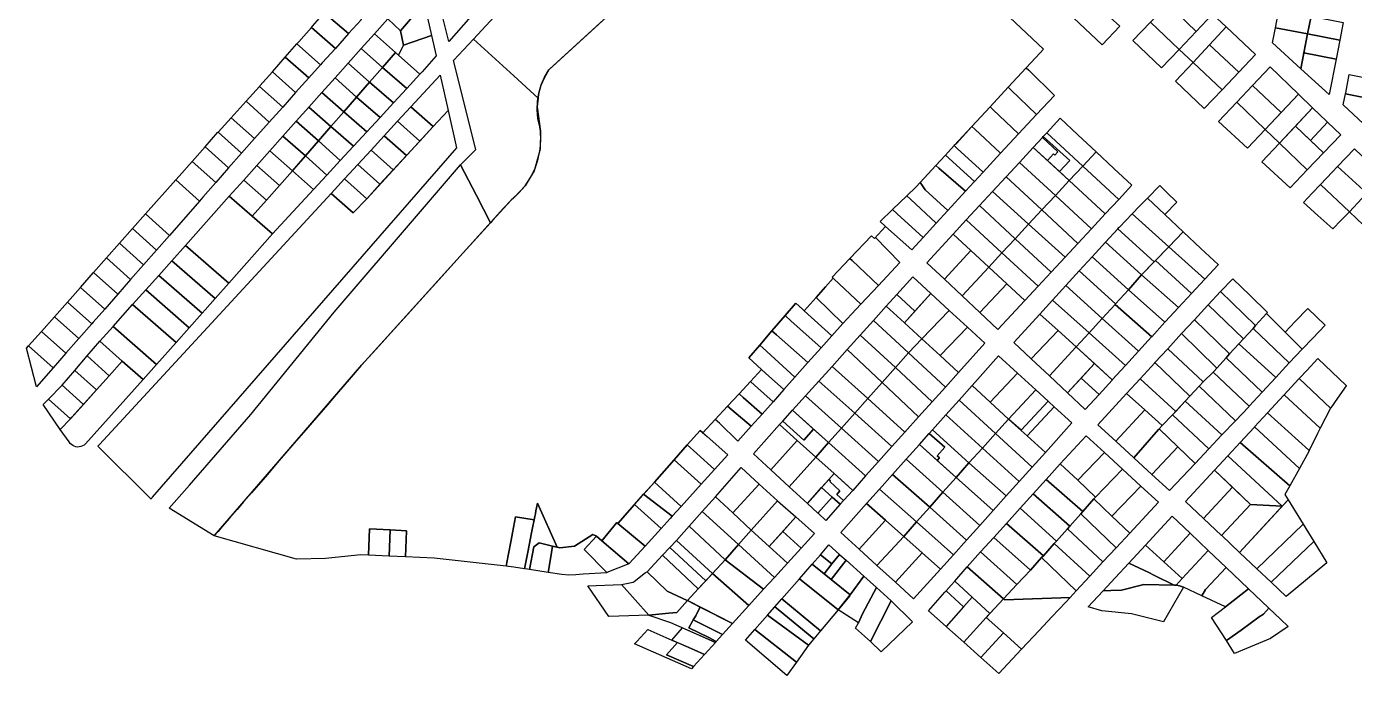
# Model space of a CAD drawing. Header units: millimetres. Extents: x 522658 to 553925, y 7796479 to 7820139.
# Drawn here: x 539092 to 539905, y 7805610 to 7806007 of the extents above; entities that cross this region are included whole.
import ezdxf

# ---------------------------------------------------------------- set-up
doc = ezdxf.new("R2010")
doc.units = ezdxf.units.MM
doc.layers.add('ZONA RESIDENCIAL 2 (ZR_2)', color=2, linetype='Continuous')

msp = doc.modelspace()

# ---------------------------------------------------------------- linework, layer by layer
at = {"layer": 'ZONA RESIDENCIAL 2 (ZR_2)'}
for points in [[(539429.48, 7806067.93), (539453.38, 7806074.76), (539532.8, 7806164.63), (539550.4, 7806148.32), (539475.42, 7806063.46), (539488.19, 7806051.62), (539474.41, 7806037.38), (539447.34, 7806012.62), (539412.11, 7805980.39), (539409.38, 7805975.73), (539407.28, 7805970.75), (539405.85, 7805965.54), (539405.56, 7805962.94), (539390.68, 7805976.58), (539366.04, 7805999.18), (539429.48, 7806067.93)], [(539340.05, 7806041.12), (539352.42, 7806054.65), (539364.41, 7806012.9), (539350.91, 7805997.66), (539340.05, 7806041.12)], [(539335.88, 7806021.24), (539321.26, 7806004.26), (539313.57, 7806011.64), (539333.14, 7806033.56), (539335.88, 7806021.24)], [(539818.45, 7806014.43), (539808.4, 7806003.85), (539790.91, 7806020.56), (539800.88, 7806031.03), (539818.45, 7806014.43)], [(539289.53, 7806002.48), (539274.61, 7806015.17), (539282.76, 7806024.39), (539297.36, 7806011.2), (539289.53, 7806002.48)], [(539340.31, 7806001.34), (539323.12, 7805995.37), (539321.26, 7806004.26), (539335.88, 7806021.24), (539340.31, 7806001.34)], [(539761.71, 7806007.1), (539750.86, 7805995.58), (539733.25, 7806012.2), (539743.83, 7806023.26), (539761.71, 7806007.1)], [(539808.4, 7806003.85), (539797.94, 7805992.86), (539780.32, 7806009.43), (539790.91, 7806020.56), (539808.4, 7806003.85)], [(539281.44, 7805993.47), (539266.79, 7806006.32), (539267.43, 7806007.05), (539274.61, 7806015.17), (539289.53, 7806002.48), (539281.44, 7805993.47)], [(539321.26, 7806004.26), (539323.12, 7805995.37), (539320.13, 7805989.32), (539305.39, 7806002.47), (539313.57, 7806011.64), (539321.26, 7806004.26)], [(539806.48, 7805984.83), (539797.94, 7805992.86), (539808.4, 7806003.85), (539818.45, 7806014.43), (539826.77, 7806006.57), (539816.53, 7805995.6), (539806.48, 7805984.83)], [(539878.66, 7806013.11), (539876.58, 7806002.34), (539856.87, 7806006.11), (539859.02, 7806016.87), (539878.66, 7806013.11)], [(539898.34, 7806009.33), (539896.25, 7805998.57), (539876.58, 7806002.34), (539878.66, 7806013.11), (539898.34, 7806009.33)], [(539272.44, 7805983.44), (539257.9, 7805996.2), (539259.04, 7805997.5), (539266.79, 7806006.32), (539281.44, 7805993.47), (539273.42, 7805984.54), (539272.44, 7805983.44)], [(539797.94, 7805992.86), (539787.17, 7805981.53), (539769.64, 7805998.21), (539780.32, 7806009.43), (539797.94, 7805992.86)], [(539834.37, 7805978.85), (539816.53, 7805995.6), (539826.77, 7806006.57), (539844.66, 7805989.66), (539834.37, 7805978.85)], [(539876.58, 7806002.34), (539872.45, 7805980.99), (539855.01, 7805996.82), (539856.87, 7806006.11), (539876.58, 7806002.34)], [(539272.44, 7805983.44), (539265.23, 7805975.41), (539250.78, 7805988.09), (539257.9, 7805996.2), (539272.44, 7805983.44)], [(539310.22, 7805981.78), (539297.22, 7805993.31), (539305.39, 7806002.47), (539318.25, 7805991), (539310.22, 7805981.78)], [(539320.13, 7805989.32), (539323.12, 7805995.37), (539340.31, 7806001.34), (539343.09, 7805988.84), (539334.57, 7805979.11), (539333.26, 7805977.69), (539320.13, 7805989.32)], [(539405.56, 7805962.94), (539404.98, 7805957.63), (539406.96, 7805942.73), (539406.81, 7805931.82), (539403.06, 7805918.57), (539397.61, 7805909.37), (539390.67, 7805901.99), (539389, 7805900.63), (539377.67, 7805888.15), (539376.41, 7805886.76), (539367.78, 7805903.47), (539358.13, 7805922.15), (539367.39, 7805931.64), (539353.83, 7805985.95), (539366.04, 7805999.18), (539390.68, 7805976.58), (539405.56, 7805962.94)], [(539834.37, 7805978.85), (539824.2, 7805968.17), (539806.48, 7805984.83), (539816.53, 7805995.6), (539834.37, 7805978.85)], [(539893.99, 7805986.93), (539874.33, 7805990.69), (539876.58, 7806002.34), (539896.25, 7805998.57), (539893.99, 7805986.93)], [(539257.13, 7805966.38), (539242.89, 7805979.11), (539250.78, 7805988.09), (539265.23, 7805975.41), (539257.13, 7805966.38)], [(539310.22, 7805981.78), (539302.34, 7805972.73), (539289.23, 7805984.36), (539297.22, 7805993.31), (539310.22, 7805981.78)], [(539325.12, 7805968.87), (539310.22, 7805981.78), (539318.25, 7805991), (539333.26, 7805977.69), (539325.12, 7805968.87)], [(539893.99, 7805986.93), (539889.78, 7805965.25), (539872.45, 7805980.99), (539874.33, 7805990.69), (539893.99, 7805986.93)], [(539249.21, 7805957.56), (539235.05, 7805970.2), (539235.31, 7805970.48), (539242.89, 7805979.11), (539257.13, 7805966.38), (539249.21, 7805957.56)], [(539302.34, 7805972.73), (539294.46, 7805963.68), (539281.24, 7805975.41), (539289.23, 7805984.36), (539302.34, 7805972.73)], [(539325.12, 7805968.87), (539316.99, 7805960.05), (539302.34, 7805972.73), (539310.22, 7805981.78), (539325.12, 7805968.87)], [(539721.57, 7805964.68), (539710.67, 7805952.98), (539694.93, 7805968.1), (539693.24, 7805969.74), (539704.29, 7805981.63), (539705.92, 7805980.07), (539721.57, 7805964.68)], [(539824.2, 7805968.17), (539813.27, 7805956.68), (539795.76, 7805973.35), (539806.48, 7805984.83), (539824.2, 7805968.17)], [(539870.9, 7805965.5), (539860.31, 7805954.21), (539842.8, 7805970.77), (539853.55, 7805982.15), (539870.9, 7805965.5)], [(539240.96, 7805948.37), (539226.85, 7805961.15), (539235.05, 7805970.2), (539249.21, 7805957.56), (539240.96, 7805948.37)], [(539294.46, 7805963.68), (539286.58, 7805954.63), (539273.25, 7805966.46), (539281.24, 7805975.41), (539294.46, 7805963.68)], [(539308.85, 7805951.23), (539294.46, 7805963.68), (539302.34, 7805972.73), (539316.99, 7805960.05), (539308.85, 7805951.23)], [(539350.5, 7805955.51), (539341.31, 7805945.55), (539327.7, 7805957.63), (539345.69, 7805977.13), (539350.5, 7805955.51)], [(539860.31, 7805954.21), (539850.6, 7805943.85), (539833.16, 7805960.56), (539842.8, 7805970.77), (539860.31, 7805954.21)], [(539921.02, 7805961.43), (539899.75, 7805965.73), (539899.87, 7805966.35), (539902.05, 7805977.51), (539923.53, 7805973.17), (539921.02, 7805961.43)], [(539286.58, 7805954.63), (539278.7, 7805945.58), (539265.26, 7805957.51), (539273.25, 7805966.46), (539286.58, 7805954.63)], [(539308.85, 7805951.23), (539300.72, 7805942.41), (539286.58, 7805954.63), (539294.46, 7805963.68), (539308.85, 7805951.23)], [(539710.67, 7805952.98), (539699.58, 7805941.08), (539683.91, 7805956.1), (539682.19, 7805957.76), (539693.24, 7805969.74), (539694.93, 7805968.1), (539710.67, 7805952.98)], [(539859.29, 7805935.52), (539850.6, 7805943.85), (539870.9, 7805965.5), (539879.64, 7805957.11), (539859.29, 7805935.52)], [(539921.02, 7805961.43), (539919.28, 7805953.27), (539916.89, 7805941.49), (539898.41, 7805958.9), (539899.75, 7805965.73), (539921.02, 7805961.43)], [(539278.88, 7805904.71), (539292.35, 7805892.76), (539300.63, 7805901.45), (539341.31, 7805945.55), (539350.5, 7805955.51), (539355.61, 7805932.54), (539169.41, 7805718.69), (539168.7, 7805717.41), (539136.14, 7805749.87), (539137.06, 7805750.94), (539278.88, 7805904.71)], [(539231.92, 7805938.31), (539217.68, 7805951.04), (539226.85, 7805961.15), (539240.96, 7805948.37), (539231.92, 7805938.31)], [(539278.7, 7805945.58), (539271.08, 7805936.83), (539257.5, 7805948.82), (539265.26, 7805957.51), (539278.7, 7805945.58)], [(539292.58, 7805933.59), (539278.7, 7805945.58), (539286.58, 7805954.63), (539300.72, 7805942.41), (539292.58, 7805933.59)], [(539333.18, 7805936.73), (539319.57, 7805948.81), (539327.7, 7805957.63), (539341.31, 7805945.55), (539333.18, 7805936.73)], [(539699.58, 7805941.08), (539688.68, 7805929.32), (539672.87, 7805944.07), (539671.1, 7805945.72), (539682.19, 7805957.76), (539683.91, 7805956.1), (539699.58, 7805941.08)], [(539850.6, 7805943.85), (539839.74, 7805932.28), (539822.03, 7805948.78), (539833.16, 7805960.56), (539850.6, 7805943.85)], [(539888.82, 7805948.3), (539878.32, 7805937.17), (539869.08, 7805945.91), (539879.64, 7805957.11), (539888.3, 7805948.8), (539888.82, 7805948.3)], [(539224.05, 7805929.34), (539209.67, 7805942.2), (539217.68, 7805951.04), (539231.92, 7805938.31), (539224.05, 7805929.34)], [(539271.08, 7805936.83), (539263.13, 7805927.69), (539249.39, 7805939.73), (539257.5, 7805948.82), (539271.08, 7805936.83)], [(539333.18, 7805936.73), (539325.04, 7805927.91), (539311.43, 7805939.99), (539319.57, 7805948.81), (539333.18, 7805936.73)], [(539747.07, 7805930.23), (539738.88, 7805921.43), (539716.88, 7805941.81), (539725.14, 7805950.77), (539735.95, 7805940.64), (539747.07, 7805930.23)], [(539886.34, 7805929.59), (539876.39, 7805919.13), (539859.29, 7805935.52), (539869.08, 7805945.91), (539886.34, 7805929.59)], [(539878.32, 7805937.17), (539888.82, 7805948.3), (539896.83, 7805940.61), (539886.34, 7805929.59), (539878.32, 7805937.17)], [(539216.14, 7805920.32), (539201.7, 7805933.23), (539209.59, 7805942.12), (539209.67, 7805942.2), (539224.05, 7805929.34), (539216.14, 7805920.32)], [(539263.13, 7805927.69), (539255.62, 7805919.05), (539255.19, 7805918.57), (539241.38, 7805930.76), (539249.39, 7805939.73), (539263.13, 7805927.69)], [(539292.58, 7805933.59), (539284.45, 7805924.77), (539271.08, 7805936.83), (539278.7, 7805945.58), (539292.58, 7805933.59)], [(539325.04, 7805927.91), (539316.9, 7805919.09), (539303.29, 7805931.17), (539311.43, 7805939.99), (539325.04, 7805927.91)], [(539688.68, 7805929.32), (539677.89, 7805917.67), (539662.03, 7805932.26), (539660.23, 7805933.93), (539671.1, 7805945.72), (539672.87, 7805944.07), (539688.68, 7805929.32)], [(539723.74, 7805930.06), (539721.91, 7805928.07), (539721.08, 7805928.84), (539717.42, 7805924.74), (539708.64, 7805932.88), (539714.2, 7805938.91), (539723.74, 7805930.06)], [(539714.8, 7805939.56), (539730.96, 7805924.74), (539724.68, 7805918.02), (539717.42, 7805924.74), (539721.08, 7805928.84), (539721.91, 7805928.07), (539723.74, 7805930.06), (539714.2, 7805938.91), (539714.8, 7805939.56)], [(539730.96, 7805924.74), (539714.8, 7805939.56), (539714.95, 7805939.72), (539716.88, 7805941.81), (539738.88, 7805921.43), (539730.61, 7805912.53), (539724.68, 7805918.02), (539730.96, 7805924.74)], [(539208.23, 7805911.3), (539193.74, 7805924.25), (539201.7, 7805933.23), (539216.14, 7805920.32), (539208.23, 7805911.3)], [(539247.24, 7805909.58), (539233.39, 7805921.81), (539241.38, 7805930.76), (539255.19, 7805918.57), (539247.24, 7805909.58)], [(539276.31, 7805915.95), (539263.13, 7805927.69), (539271.08, 7805936.83), (539284.45, 7805924.77), (539276.31, 7805915.95)], [(539308.77, 7805910.27), (539295.16, 7805922.35), (539303.29, 7805931.17), (539316.9, 7805919.09), (539308.77, 7805910.27)], [(539672.6, 7805911.96), (539655.01, 7805928.15), (539660.23, 7805933.93), (539662.03, 7805932.26), (539677.89, 7805917.67), (539672.6, 7805911.96)], [(539730.61, 7805912.53), (539722.17, 7805903.45), (539700.16, 7805923.7), (539708.64, 7805932.88), (539730.61, 7805912.53)], [(539769.02, 7805909.68), (539760.95, 7805900.98), (539738.88, 7805921.43), (539747.07, 7805930.23), (539758.02, 7805919.98), (539769.02, 7805909.68)], [(539876.39, 7805919.13), (539865.79, 7805908), (539848.53, 7805924.09), (539859.29, 7805935.52), (539876.39, 7805919.13)], [(539912.82, 7805904.73), (539894.87, 7805921.07), (539905.2, 7805931.94), (539922.83, 7805915.25), (539912.82, 7805904.73)], [(539376.41, 7805886.76), (539359.69, 7805868.32), (539346.79, 7805854.05), (539333.17, 7805839), (539325.57, 7805830.59), (539315.54, 7805819.51), (539306.39, 7805809.39), (539297.13, 7805799.11), (539289.87, 7805790.7), (539282.15, 7805781.75), (539276.58, 7805775.3), (539264.62, 7805761.44), (539254.83, 7805750.08), (539247.07, 7805741.07), (539239.83, 7805732.67), (539230.12, 7805721.4), (539225.32, 7805715.83), (539221.28, 7805711.14), (539216.72, 7805705.85), (539212.27, 7805700.68), (539209.77, 7805697.77), (539207.35, 7805694.97), (539179.83, 7805711.96), (539185.85, 7805718.87), (539192.13, 7805726.08), (539229.8, 7805769.35), (539280.81, 7805831.9), (539332.33, 7805892.23), (539358.13, 7805922.15), (539367.78, 7805903.47), (539376.41, 7805886.76)], [(539200.31, 7805902.28), (539198.34, 7805900.03), (539183.79, 7805913.03), (539185.78, 7805915.27), (539193.74, 7805924.25), (539208.23, 7805911.3), (539200.31, 7805902.28)], [(539239.29, 7805900.6), (539225.4, 7805912.86), (539233.39, 7805921.81), (539247.24, 7805909.58), (539239.29, 7805900.6)], [(539276.31, 7805915.95), (539268.17, 7805907.12), (539255.19, 7805918.57), (539263.13, 7805927.69), (539276.31, 7805915.95)], [(539308.77, 7805910.27), (539300.63, 7805901.45), (539287.02, 7805913.53), (539295.16, 7805922.35), (539308.77, 7805910.27)], [(539667.06, 7805905.97), (539656.25, 7805894.28), (539642.44, 7805906.93), (539640.87, 7805909.22), (539639.39, 7805911.32), (539649.06, 7805921.81), (539650.93, 7805920.18), (539667.06, 7805905.97)], [(539672.6, 7805911.96), (539672.52, 7805911.87), (539667.06, 7805905.97), (539650.93, 7805920.18), (539649.06, 7805921.81), (539654.75, 7805927.86), (539655.01, 7805928.15), (539672.6, 7805911.96)], [(539722.17, 7805903.45), (539713.89, 7805894.55), (539692.06, 7805914.92), (539700.16, 7805923.7), (539722.17, 7805903.45)], [(539760.95, 7805900.98), (539752.69, 7805892.08), (539730.61, 7805912.53), (539738.88, 7805921.43), (539760.95, 7805900.98)], [(539268.17, 7805907.12), (539243.07, 7805879.91), (539230.57, 7805890.75), (539239.29, 7805900.6), (539247.24, 7805909.58), (539255.19, 7805918.57), (539268.17, 7805907.12)], [(539300.63, 7805901.45), (539292.35, 7805892.76), (539278.88, 7805904.71), (539287.02, 7805913.53), (539300.63, 7805901.45)], [(539713.89, 7805894.55), (539705.81, 7805885.86), (539683.69, 7805905.85), (539692.06, 7805914.92), (539713.89, 7805894.55)], [(539909.76, 7805901.51), (539902.12, 7805893.48), (539884.48, 7805910.14), (539891.81, 7805917.85), (539894.87, 7805921.07), (539912.82, 7805904.73), (539909.76, 7805901.51)], [(539931.38, 7805907.16), (539910.79, 7805885.29), (539902.12, 7805893.48), (539909.76, 7805901.51), (539922.83, 7805915.25), (539931.38, 7805907.16)], [(539198.34, 7805900.03), (539179.87, 7805878.98), (539165.22, 7805892.08), (539183.79, 7805913.03), (539198.34, 7805900.03)], [(539230.57, 7805890.75), (539216.53, 7805902.92), (539225.4, 7805912.86), (539239.29, 7805900.6), (539230.57, 7805890.75)], [(539656.25, 7805894.28), (539649.15, 7805886.46), (539633.49, 7805901.18), (539631.32, 7805903.21), (539636.92, 7805908.65), (539639.39, 7805911.32), (539640.87, 7805909.22), (539642.44, 7805906.93), (539656.25, 7805894.28)], [(539705.81, 7805885.86), (539697.54, 7805876.97), (539675.76, 7805897.25), (539683.69, 7805905.85), (539705.81, 7805885.86)], [(539752.69, 7805892.08), (539744.32, 7805883.07), (539722.17, 7805903.45), (539730.61, 7805912.53), (539752.69, 7805892.08)], [(539796.53, 7805899.23), (539789.15, 7805891.69), (539778.57, 7805901.72), (539786.1, 7805909.43), (539790.49, 7805905.14), (539796.53, 7805899.23)], [(539897.11, 7805888.22), (539892.06, 7805882.91), (539882.78, 7805891.24), (539874, 7805899.12), (539879.42, 7805904.82), (539884.48, 7805910.14), (539902.12, 7805893.48), (539897.11, 7805888.22)], [(539216.23, 7805849.7), (539189.65, 7805872.8), (539216.53, 7805902.92), (539230.57, 7805890.75), (539243.07, 7805879.91), (539216.23, 7805849.7)], [(539649.15, 7805886.46), (539641.22, 7805877.74), (539625.29, 7805892.25), (539622.53, 7805894.76), (539631.32, 7805903.21), (539633.49, 7805901.18), (539649.15, 7805886.46)], [(539697.54, 7805876.97), (539689.5, 7805868.33), (539667.67, 7805888.49), (539675.76, 7805897.25), (539697.54, 7805876.97)], [(539744.32, 7805883.07), (539735.91, 7805874.01), (539713.89, 7805894.55), (539722.17, 7805903.45), (539744.32, 7805883.07)], [(539769.16, 7805892.13), (539773.72, 7805896.82), (539778.56, 7805901.73), (539789.15, 7805891.69), (539800.33, 7805881.1), (539791.57, 7805872.01), (539769.16, 7805892.13)], [(539171.96, 7805869.96), (539157.26, 7805883.1), (539165.22, 7805892.08), (539179.87, 7805878.98), (539171.96, 7805869.96)], [(539641.22, 7805877.74), (539634.23, 7805870.06), (539618.16, 7805884.48), (539614.89, 7805887.41), (539622.53, 7805894.76), (539625.29, 7805892.25), (539641.22, 7805877.74)], [(539735.91, 7805874.01), (539728.16, 7805865.66), (539705.81, 7805885.86), (539713.89, 7805894.55), (539735.91, 7805874.01)], [(539782.64, 7805862.73), (539760.33, 7805882.98), (539761.27, 7805884.01), (539761.34, 7805884.09), (539769.16, 7805892.13), (539791.57, 7805872.01), (539782.64, 7805862.73)], [(539164.04, 7805860.94), (539149.3, 7805874.12), (539157.26, 7805883.1), (539171.96, 7805869.96), (539164.04, 7805860.94)], [(539689.5, 7805868.33), (539681.35, 7805859.57), (539670.43, 7805869.66), (539659.55, 7805879.7), (539667.67, 7805888.49), (539689.5, 7805868.33)], [(539728.16, 7805865.66), (539719.6, 7805856.43), (539697.54, 7805876.97), (539705.81, 7805885.86), (539728.16, 7805865.66)], [(539782.64, 7805862.73), (539782.31, 7805862.39), (539774.98, 7805854.79), (539752.84, 7805874.83), (539760.33, 7805882.98), (539782.64, 7805862.73)], [(539821.91, 7805861.03), (539813.58, 7805852.18), (539791.57, 7805872.01), (539800.33, 7805881.1), (539811.2, 7805870.98), (539821.8, 7805861.1), (539821.91, 7805861.03)], [(539156.13, 7805851.92), (539141.34, 7805865.14), (539149.3, 7805874.12), (539164.04, 7805860.94), (539156.13, 7805851.92)], [(539216.23, 7805849.7), (539207.93, 7805840.36), (539181.33, 7805863.47), (539189.65, 7805872.8), (539216.23, 7805849.7)], [(539611.38, 7805877.09), (539611.99, 7805877.67), (539626.95, 7805862.37), (539613.87, 7805848.4), (539597.88, 7805863.52), (539596.41, 7805864.91), (539609.62, 7805878.76), (539611.38, 7805877.09)], [(539670.43, 7805869.66), (539654.26, 7805852.14), (539643.47, 7805862.28), (539659.55, 7805879.7), (539670.43, 7805869.66)], [(539719.6, 7805856.43), (539711.66, 7805847.87), (539689.5, 7805868.33), (539697.54, 7805876.97), (539719.6, 7805856.43)], [(539774.98, 7805854.79), (539766.87, 7805845.75), (539744.62, 7805865.87), (539752.84, 7805874.83), (539774.98, 7805854.79)], [(539148.21, 7805842.9), (539133.38, 7805856.16), (539141.34, 7805865.14), (539156.13, 7805851.92), (539148.21, 7805842.9)], [(539613.87, 7805848.4), (539603.14, 7805836.93), (539586.54, 7805852.44), (539586.18, 7805852.78), (539585.53, 7805853.39), (539596.41, 7805864.91), (539597.88, 7805863.52), (539613.87, 7805848.4)], [(539654.26, 7805852.14), (539670.43, 7805869.66), (539681.35, 7805859.57), (539665.02, 7805842.02), (539654.26, 7805852.14)], [(539711.66, 7805847.87), (539703.53, 7805839.1), (539692.42, 7805849.36), (539681.35, 7805859.57), (539689.5, 7805868.33), (539711.66, 7805847.87)], [(539766.87, 7805845.75), (539759, 7805836.99), (539736.79, 7805857.33), (539744.62, 7805865.87), (539766.87, 7805845.75)], [(539813.58, 7805852.18), (539805.51, 7805843.42), (539783.49, 7805863.63), (539791.57, 7805872.01), (539813.58, 7805852.18)], [(539207.93, 7805840.36), (539201.79, 7805833.45), (539199.96, 7805831.39), (539173.34, 7805854.52), (539181.33, 7805863.47), (539207.93, 7805840.36)], [(539692.42, 7805849.36), (539675.99, 7805831.7), (539665.02, 7805842.02), (539681.35, 7805859.57), (539692.42, 7805849.36)], [(539759, 7805836.99), (539758.72, 7805836.68), (539750.85, 7805828.11), (539728.58, 7805848.33), (539736.68, 7805857.21), (539736.79, 7805857.33), (539759, 7805836.99)], [(539797.57, 7805834.8), (539774.98, 7805854.79), (539783.49, 7805863.63), (539805.51, 7805843.42), (539797.57, 7805834.8)], [(539140.3, 7805833.88), (539125.42, 7805847.18), (539133.38, 7805856.16), (539148.21, 7805842.9), (539140.3, 7805833.88)], [(539199.96, 7805831.39), (539191.99, 7805822.42), (539165.35, 7805845.57), (539173.34, 7805854.52), (539199.96, 7805831.39)], [(539603.14, 7805836.93), (539597.45, 7805830.85), (539592.14, 7805824.96), (539575.66, 7805840.99), (539581.4, 7805847.43), (539586.18, 7805852.78), (539586.54, 7805852.44), (539603.14, 7805836.93)], [(539636.14, 7805832.59), (539625.08, 7805842.74), (539634.92, 7805853.67), (539645.94, 7805843.47), (539636.14, 7805832.59)], [(539675.99, 7805831.7), (539692.42, 7805849.36), (539703.53, 7805839.1), (539687.03, 7805821.32), (539675.99, 7805831.7)], [(539750.85, 7805828.11), (539742.78, 7805819.33), (539720.43, 7805839.4), (539728.58, 7805848.33), (539750.85, 7805828.11)], [(539797.57, 7805834.8), (539797.34, 7805834.55), (539789.68, 7805826.23), (539789.26, 7805825.77), (539766.87, 7805845.75), (539774.98, 7805854.79), (539797.57, 7805834.8)], [(539841.38, 7805842.16), (539852.11, 7805831.8), (539851.41, 7805831.07), (539844.7, 7805823.86), (539823.27, 7805844.55), (539830.7, 7805852.48), (539841.38, 7805842.16)], [(539132.38, 7805824.86), (539117.46, 7805838.2), (539125.42, 7805847.18), (539140.3, 7805833.88), (539133.26, 7805825.86), (539132.38, 7805824.86)], [(539191.99, 7805822.42), (539184.02, 7805813.45), (539157.36, 7805836.62), (539165.35, 7805845.57), (539191.99, 7805822.42)], [(539568.39, 7805832.83), (539575.66, 7805840.99), (539592.14, 7805824.96), (539585.41, 7805817.5), (539568.39, 7805832.83)], [(539636.14, 7805832.59), (539629.75, 7805825.5), (539618.7, 7805835.66), (539625.08, 7805842.74), (539636.14, 7805832.59)], [(539629.75, 7805825.5), (539645.94, 7805843.47), (539657.21, 7805833.04), (539640.49, 7805815.61), (539629.75, 7805825.5)], [(539781.2, 7805816.95), (539758.72, 7805836.68), (539759, 7805836.99), (539766.87, 7805845.75), (539789.26, 7805825.77), (539781.2, 7805816.95)], [(539844.7, 7805823.86), (539843.26, 7805822.07), (539837.37, 7805815.73), (539815.69, 7805836.47), (539823.27, 7805844.55), (539844.7, 7805823.86)], [(539124.47, 7805815.84), (539109.5, 7805829.22), (539117.46, 7805838.2), (539132.38, 7805824.86), (539124.47, 7805815.84)], [(539184.02, 7805813.45), (539172.06, 7805800), (539145.37, 7805823.19), (539157.36, 7805836.62), (539184.02, 7805813.45)], [(539567.38, 7805833.74), (539568.39, 7805832.83), (539585.41, 7805817.5), (539578.78, 7805810.15), (539560.2, 7805826.74), (539556.72, 7805829.85), (539563.02, 7805837.2), (539563.25, 7805837.46), (539567.38, 7805833.74)], [(539629.75, 7805825.5), (539640.49, 7805815.61), (539632.32, 7805807.09), (539610.87, 7805826.97), (539618.7, 7805835.66), (539629.75, 7805825.5)], [(539668.33, 7805822.75), (539651.64, 7805805.35), (539640.49, 7805815.61), (539657.21, 7805833.04), (539668.33, 7805822.75)], [(539742.78, 7805819.33), (539734.93, 7805810.77), (539723.83, 7805820.76), (539712.62, 7805830.85), (539720.43, 7805839.4), (539742.78, 7805819.33)], [(539781.2, 7805816.95), (539781.05, 7805816.79), (539773.01, 7805808), (539750.85, 7805828.11), (539758.72, 7805836.68), (539781.2, 7805816.95)], [(539837.37, 7805815.73), (539834.55, 7805812.69), (539828.78, 7805806.47), (539828.65, 7805806.59), (539807.3, 7805827.38), (539815.59, 7805836.36), (539815.69, 7805836.47), (539837.37, 7805815.73)], [(539879.69, 7805815.97), (539873.22, 7805809.24), (539862.78, 7805819.74), (539869.02, 7805826.22), (539876.73, 7805834.22), (539887.38, 7805823.97), (539879.69, 7805815.97)], [(539116.56, 7805806.82), (539101.54, 7805820.24), (539109.5, 7805829.22), (539124.47, 7805815.84), (539116.56, 7805806.82)], [(539578.78, 7805810.15), (539570.64, 7805801.12), (539551.39, 7805818.14), (539548.71, 7805820.51), (539556.72, 7805829.85), (539560.2, 7805826.74), (539578.78, 7805810.15)], [(539632.32, 7805807.09), (539624.26, 7805798.06), (539602.78, 7805817.99), (539610.87, 7805826.97), (539632.32, 7805807.09)], [(539723.83, 7805820.76), (539707.42, 7805803.41), (539696.73, 7805813.44), (539712.62, 7805830.85), (539723.83, 7805820.76)], [(539773.01, 7805808), (539765.07, 7805799.31), (539742.78, 7805819.33), (539750.85, 7805828.11), (539773.01, 7805808)], [(539828.65, 7805806.59), (539828.78, 7805806.47), (539826.62, 7805804.05), (539820.98, 7805797.73), (539820.68, 7805798.03), (539799.46, 7805818.88), (539807.3, 7805827.38), (539828.65, 7805806.59)], [(539862.78, 7805819.74), (539873.22, 7805809.24), (539865.18, 7805800.87), (539843.26, 7805822.07), (539844.7, 7805823.86), (539851.41, 7805831.07), (539862.78, 7805819.74)], [(539108.64, 7805797.8), (539093.57, 7805811.27), (539101.54, 7805820.24), (539116.56, 7805806.82), (539108.64, 7805797.8)], [(539172.06, 7805800), (539163.88, 7805790.79), (539151.05, 7805801.94), (539137.38, 7805814.24), (539145.37, 7805823.19), (539172.06, 7805800)], [(539570.64, 7805801.12), (539570.46, 7805800.92), (539562.71, 7805792.17), (539543.09, 7805810.04), (539541.2, 7805811.76), (539548.71, 7805820.51), (539551.39, 7805818.14), (539570.64, 7805801.12)], [(539624.26, 7805798.06), (539616.1, 7805788.91), (539594.7, 7805809.02), (539602.78, 7805817.99), (539624.26, 7805798.06)], [(539651.64, 7805805.35), (539668.33, 7805822.75), (539678.92, 7805812.95), (539662.85, 7805795.04), (539651.64, 7805805.35)], [(539707.42, 7805803.41), (539723.83, 7805820.76), (539734.93, 7805810.77), (539734.76, 7805810.59), (539718.56, 7805792.95), (539707.42, 7805803.41)], [(539757, 7805790.49), (539734.93, 7805810.77), (539742.78, 7805819.33), (539765.07, 7805799.31), (539757, 7805790.49)], [(539818.77, 7805795.32), (539812.57, 7805789.31), (539790.91, 7805809.62), (539799.46, 7805818.88), (539820.68, 7805798.03), (539820.98, 7805797.73), (539819.36, 7805795.91), (539818.77, 7805795.32)], [(539834.55, 7805812.69), (539837.37, 7805815.73), (539843.26, 7805822.07), (539865.18, 7805800.87), (539857.07, 7805791.91), (539834.55, 7805812.69)], [(539108.64, 7805797.8), (539098.5, 7805786.24), (539092.44, 7805809.99), (539093.57, 7805811.27), (539108.64, 7805797.8)], [(539151.05, 7805801.94), (539143.09, 7805793.09), (539129.57, 7805805.18), (539137.38, 7805814.24), (539151.05, 7805801.94)], [(539562.71, 7805792.17), (539556.03, 7805784.64), (539544.77, 7805794.69), (539542.36, 7805796.84), (539534.51, 7805803.97), (539541.2, 7805811.76), (539543.09, 7805810.04), (539562.71, 7805792.17)], [(539616.1, 7805788.91), (539607.33, 7805779.06), (539585.48, 7805798.78), (539594.7, 7805809.02), (539616.1, 7805788.91)], [(539651.64, 7805805.35), (539662.85, 7805795.04), (539654.87, 7805786.15), (539632.32, 7805807.09), (539640.49, 7805815.61), (539651.64, 7805805.35)], [(539718.56, 7805792.95), (539734.76, 7805810.59), (539734.93, 7805810.77), (539746.12, 7805800.49), (539729.6, 7805782.59), (539718.56, 7805792.95)], [(539804.53, 7805780.6), (539783.07, 7805801.14), (539790.91, 7805809.62), (539812.57, 7805789.31), (539812.66, 7805789.23), (539810.29, 7805786.86), (539810.14, 7805786.69), (539804.53, 7805780.6)], [(539826.62, 7805804.05), (539828.78, 7805806.47), (539834.55, 7805812.69), (539857.07, 7805791.91), (539848.78, 7805782.97), (539826.62, 7805804.05)], [(539128.43, 7805751.27), (539127.63, 7805750.59), (539126.73, 7805750.05), (539125.76, 7805749.67), (539124.73, 7805749.45), (539123.68, 7805749.41), (539122.64, 7805749.54), (539121.64, 7805749.85), (539120.7, 7805750.31), (539119.85, 7805750.93), (539119.11, 7805751.67), (539118.51, 7805752.53), (539112.95, 7805760.24), (539119.28, 7805766.62), (539120.25, 7805767.7), (539135.26, 7805784.38), (539143.09, 7805793.09), (539151.05, 7805801.94), (539163.88, 7805790.79), (539128.43, 7805751.27)], [(539143.09, 7805793.09), (539135.26, 7805784.38), (539121.92, 7805796.31), (539129.57, 7805805.18), (539143.09, 7805793.09)], [(539654.87, 7805786.15), (539646.8, 7805777.15), (539624.26, 7805798.06), (539632.32, 7805807.09), (539654.87, 7805786.15)], [(539698.97, 7805794.67), (539682.31, 7805776.82), (539671.25, 7805787.09), (539687.46, 7805805.21), (539698.97, 7805794.67)], [(539748.9, 7805781.63), (539737.95, 7805791.63), (539746.12, 7805800.49), (539757, 7805790.49), (539756.87, 7805790.35), (539748.9, 7805781.63)], [(539804.53, 7805780.6), (539801.69, 7805777.51), (539795.86, 7805771.18), (539774, 7805791.24), (539782.97, 7805801.04), (539783.07, 7805801.14), (539804.53, 7805780.6)], [(539840.81, 7805774.38), (539818.79, 7805795.34), (539819.36, 7805795.91), (539820.98, 7805797.73), (539826.62, 7805804.05), (539848.78, 7805782.97), (539840.81, 7805774.38)], [(539890.56, 7805773.11), (539871.39, 7805791.3), (539876.23, 7805796.48), (539882.62, 7805803.32), (539882.9, 7805803.62), (539900.25, 7805787.14), (539900.08, 7805786.89), (539894.8, 7805779.28), (539890.69, 7805773.37), (539890.56, 7805773.11)], [(539135.26, 7805784.38), (539127.3, 7805775.54), (539114.2, 7805787.36), (539121.92, 7805796.31), (539135.26, 7805784.38)], [(539556.03, 7805784.64), (539549.36, 7805777.11), (539538.02, 7805787.33), (539535.57, 7805789.54), (539542.36, 7805796.84), (539544.77, 7805794.69), (539556.03, 7805784.64)], [(539607.33, 7805779.06), (539599.36, 7805770.11), (539577.39, 7805789.8), (539585.48, 7805798.78), (539607.33, 7805779.06)], [(539646.8, 7805777.15), (539638.48, 7805767.87), (539616.1, 7805788.91), (539624.26, 7805798.06), (539646.8, 7805777.15)], [(539710.14, 7805784.43), (539693.42, 7805766.49), (539682.31, 7805776.82), (539698.97, 7805794.67), (539710.14, 7805784.43)], [(539748.9, 7805781.63), (539740.46, 7805772.4), (539729.62, 7805782.57), (539737.95, 7805791.63), (539748.9, 7805781.63)], [(539840.81, 7805774.38), (539840.53, 7805774.08), (539832.37, 7805765.46), (539810.14, 7805786.69), (539810.29, 7805786.86), (539812.66, 7805789.23), (539812.57, 7805789.31), (539818.79, 7805795.34), (539840.81, 7805774.38)], [(539105.94, 7805778.65), (539114.2, 7805787.36), (539127.3, 7805775.54), (539119.28, 7805766.62), (539105.94, 7805778.65)], [(539549.36, 7805777.11), (539542.65, 7805769.61), (539531.12, 7805779.82), (539528.6, 7805782.06), (539535.57, 7805789.54), (539538.02, 7805787.33), (539549.36, 7805777.11)], [(539599.36, 7805770.11), (539591.25, 7805761), (539569.23, 7805780.74), (539577.39, 7805789.8), (539599.36, 7805770.11)], [(539638.48, 7805767.87), (539630.1, 7805758.52), (539607.33, 7805779.06), (539616.1, 7805788.91), (539638.48, 7805767.87)], [(539685.52, 7805757.7), (539663.2, 7805778.1), (539671.25, 7805787.09), (539682.31, 7805776.82), (539693.42, 7805766.49), (539685.52, 7805757.7)], [(539717.76, 7805777.45), (539701.18, 7805759.68), (539693.42, 7805766.49), (539710.14, 7805784.43), (539717.76, 7805777.45)], [(539793.96, 7805769.11), (539787.54, 7805762.58), (539776.95, 7805772.14), (539765.76, 7805782.24), (539774, 7805791.24), (539795.86, 7805771.18), (539793.96, 7805769.11)], [(539801.69, 7805777.51), (539804.53, 7805780.6), (539810.14, 7805786.69), (539832.37, 7805765.46), (539824.15, 7805756.79), (539801.69, 7805777.51)], [(539884.27, 7805760.93), (539862.16, 7805781.42), (539871.06, 7805790.95), (539871.39, 7805791.3), (539890.56, 7805773.11), (539884.27, 7805760.93)], [(539112.95, 7805760.24), (539102.6, 7805775.39), (539105.94, 7805778.65), (539119.28, 7805766.62), (539112.95, 7805760.24)], [(539542.65, 7805769.61), (539535.97, 7805762.14), (539524.18, 7805772.26), (539521.56, 7805774.51), (539528.6, 7805782.06), (539531.12, 7805779.82), (539542.65, 7805769.61)], [(539591.25, 7805761), (539583.36, 7805752.14), (539561.36, 7805772), (539569.23, 7805780.74), (539591.25, 7805761)], [(539630.1, 7805758.52), (539622.16, 7805749.67), (539599.36, 7805770.11), (539607.33, 7805779.06), (539630.1, 7805758.52)], [(539677.5, 7805748.77), (539655.2, 7805769.16), (539663.2, 7805778.1), (539685.52, 7805757.7), (539677.5, 7805748.77)], [(539701.18, 7805759.68), (539717.76, 7805777.45), (539717.89, 7805777.33), (539721.46, 7805774.06), (539704.95, 7805756.36), (539701.31, 7805759.56), (539701.18, 7805759.68)], [(539776.95, 7805772.14), (539759.13, 7805752.99), (539748.2, 7805763.05), (539765.76, 7805782.24), (539776.95, 7805772.14)], [(539816.15, 7805748.34), (539793.96, 7805769.11), (539801.69, 7805777.51), (539824.15, 7805756.79), (539816.15, 7805748.34)], [(539882.61, 7805757.72), (539877.57, 7805747.28), (539877.32, 7805747.51), (539852.03, 7805770.41), (539861.75, 7805780.97), (539862.16, 7805781.42), (539884.27, 7805760.93), (539882.61, 7805757.72)], [(539535.97, 7805762.14), (539527.88, 7805753.1), (539516.52, 7805763.92), (539513.97, 7805766.35), (539521.56, 7805774.51), (539524.18, 7805772.26), (539535.97, 7805762.14)], [(539574.2, 7805760.41), (539568.18, 7805753.65), (539555.31, 7805765.28), (539561.36, 7805772), (539574.2, 7805760.41)], [(539622.16, 7805749.67), (539614.01, 7805740.59), (539591.25, 7805761), (539599.36, 7805770.11), (539622.16, 7805749.67)], [(539677.5, 7805748.77), (539669.14, 7805739.66), (539646.9, 7805759.88), (539655.2, 7805769.16), (539677.5, 7805748.77)], [(539704.95, 7805756.36), (539721.46, 7805774.06), (539732.29, 7805764.13), (539716.09, 7805746.12), (539704.95, 7805756.36)], [(539787.54, 7805762.58), (539785.66, 7805760.45), (539785.34, 7805760.09), (539770.21, 7805742.8), (539769.95, 7805743.04), (539759.13, 7805752.99), (539776.95, 7805772.14), (539787.54, 7805762.58)], [(539816.15, 7805748.34), (539807.66, 7805739.37), (539785.83, 7805760.29), (539785.66, 7805760.45), (539787.54, 7805762.58), (539793.96, 7805769.11), (539816.15, 7805748.34)], [(539871.54, 7805736.31), (539844, 7805761.69), (539852.03, 7805770.41), (539877.32, 7805747.51), (539877.57, 7805747.28), (539877.46, 7805747.06), (539871.54, 7805736.31)], [(539513.55, 7805735.69), (539502.8, 7805745.49), (539496.81, 7805750.68), (539504.7, 7805759.57), (539509.04, 7805755.77), (539521.69, 7805744.68), (539513.59, 7805735.74), (539513.55, 7805735.69)], [(539564.12, 7805753.48), (539548.04, 7805735.43), (539537.31, 7805745.29), (539553.38, 7805763.14), (539564.12, 7805753.48)], [(539574.2, 7805760.41), (539583.36, 7805752.14), (539575.47, 7805743.28), (539564.12, 7805753.48), (539553.38, 7805763.14), (539555.31, 7805765.28), (539568.18, 7805753.65), (539574.2, 7805760.41)], [(539614.01, 7805740.59), (539606.03, 7805731.69), (539583.36, 7805752.14), (539591.25, 7805761), (539614.01, 7805740.59)], [(539649.92, 7805741.13), (539651.3, 7805742.75), (539649.92, 7805743.98), (539654.51, 7805749.36), (539644.87, 7805757.61), (539646.9, 7805759.88), (539669.14, 7805739.66), (539661.4, 7805730.85), (539649.92, 7805741.13)], [(539704.95, 7805756.36), (539716.09, 7805746.12), (539708.02, 7805737.15), (539685.52, 7805757.7), (539693.42, 7805766.49), (539701.31, 7805759.56), (539704.95, 7805756.36)], [(539785.83, 7805760.29), (539797.11, 7805749.48), (539781.27, 7805732.63), (539770.21, 7805742.8), (539785.34, 7805760.09), (539785.66, 7805760.45), (539785.83, 7805760.29)], [(539871.54, 7805736.31), (539865.62, 7805725.68), (539835.27, 7805752.2), (539843.79, 7805761.46), (539844, 7805761.69), (539871.54, 7805736.31)], [(539548.04, 7805735.43), (539564.12, 7805753.48), (539575.47, 7805743.28), (539559.28, 7805725.11), (539548.04, 7805735.43)], [(539606.03, 7805731.69), (539598.15, 7805722.9), (539586.68, 7805733.21), (539575.47, 7805743.28), (539583.36, 7805752.14), (539606.03, 7805731.69)], [(539661.4, 7805730.85), (539653.26, 7805721.79), (539630.9, 7805741.99), (539638.93, 7805750.97), (539661.4, 7805730.85)], [(539649.92, 7805741.13), (539638.93, 7805750.97), (539644.87, 7805757.61), (539654.51, 7805749.36), (539649.92, 7805743.98), (539651.3, 7805742.75), (539649.92, 7805741.13)], [(539699.99, 7805728.22), (539677.5, 7805748.77), (539685.52, 7805757.7), (539708.02, 7805737.15), (539699.99, 7805728.22)], [(539741.12, 7805756.33), (539752.15, 7805746.12), (539735.82, 7805729.08), (539725.14, 7805739.1), (539741.12, 7805756.33)], [(539860.97, 7805713.23), (539827.7, 7805743.98), (539835.27, 7805752.2), (539865.62, 7805725.68), (539862.65, 7805720.34), (539864.6, 7805717.16), (539860.97, 7805713.23)], [(539513.55, 7805735.69), (539505.4, 7805726.69), (539488.76, 7805741.55), (539496.81, 7805750.68), (539502.8, 7805745.49), (539513.55, 7805735.69)], [(539586.68, 7805733.21), (539570.38, 7805714.92), (539559.28, 7805725.11), (539575.47, 7805743.28), (539586.68, 7805733.21)], [(539699.99, 7805728.22), (539692.08, 7805719.44), (539669.14, 7805739.66), (539677.5, 7805748.77), (539699.99, 7805728.22)], [(539763.16, 7805735.88), (539746.81, 7805718.76), (539735.82, 7805729.08), (539752.15, 7805746.12), (539763.16, 7805735.88)], [(539781.27, 7805732.63), (539797.11, 7805749.48), (539807.66, 7805739.37), (539791.96, 7805722.8), (539781.27, 7805732.63)], [(539860.97, 7805713.23), (539841.69, 7805714.3), (539819.5, 7805735.18), (539827.7, 7805743.98), (539860.97, 7805713.23)], [(539493.04, 7805713.04), (539476.74, 7805727.96), (539488.76, 7805741.55), (539505.4, 7805726.69), (539493.04, 7805713.04)], [(539524.77, 7805709.03), (539514.17, 7805719.02), (539529.88, 7805736.98), (539540.95, 7805726.7), (539524.77, 7805709.03)], [(539653.26, 7805721.79), (539645.33, 7805712.67), (539622.55, 7805732.65), (539630.9, 7805741.99), (539653.26, 7805721.79)], [(539692.08, 7805719.44), (539684.08, 7805710.55), (539661.4, 7805730.85), (539669.14, 7805739.66), (539692.08, 7805719.44)], [(539746.81, 7805718.76), (539745.81, 7805717.64), (539738.9, 7805709.88), (539716.53, 7805729.56), (539725.14, 7805739.1), (539735.82, 7805729.08), (539746.81, 7805718.76)], [(539746.81, 7805718.76), (539763.16, 7805735.88), (539774.44, 7805725.4), (539756.73, 7805707.17), (539745.81, 7805717.64), (539746.81, 7805718.76)], [(539830.51, 7805724.82), (539812.9, 7805705.64), (539801.74, 7805716.11), (539819.5, 7805735.18), (539830.51, 7805724.82)], [(539487.67, 7805707.11), (539470.11, 7805720.47), (539476.74, 7805727.96), (539493.04, 7805713.04), (539487.67, 7805707.11)], [(539536.03, 7805698.44), (539524.77, 7805709.03), (539540.95, 7805726.7), (539552.05, 7805716.56), (539536.03, 7805698.44)], [(539592.54, 7805716.65), (539590.48, 7805714.35), (539585.54, 7805718.8), (539579.05, 7805724.65), (539583.49, 7805729.63), (539584.57, 7805728.66), (539584.17, 7805728.21), (539590.32, 7805722.67), (539588.32, 7805720.44), (539592.54, 7805716.65)], [(539592.54, 7805716.65), (539588.32, 7805720.44), (539590.32, 7805722.67), (539584.17, 7805728.21), (539584.57, 7805728.66), (539583.49, 7805729.63), (539586.68, 7805733.21), (539593.16, 7805727.39), (539598.15, 7805722.9), (539592.66, 7805716.78), (539592.54, 7805716.65)], [(539645.33, 7805712.67), (539637.16, 7805703.54), (539614.51, 7805723.66), (539622.55, 7805732.65), (539645.33, 7805712.67)], [(539684.08, 7805710.55), (539675.84, 7805701.39), (539653.26, 7805721.79), (539661.4, 7805730.85), (539684.08, 7805710.55)], [(539738.9, 7805709.88), (539737.73, 7805708.56), (539730.94, 7805700.93), (539708.57, 7805720.74), (539716.53, 7805729.56), (539738.9, 7805709.88)], [(539486.33, 7805705.63), (539480.78, 7805699.5), (539464.63, 7805714.28), (539470.11, 7805720.47), (539487.67, 7805707.11), (539486.33, 7805705.63)], [(539536.03, 7805698.44), (539528.24, 7805689.64), (539506.04, 7805709.92), (539514.17, 7805719.02), (539524.77, 7805709.03), (539536.03, 7805698.44)], [(539585.54, 7805718.8), (539576.83, 7805708.99), (539570.38, 7805714.92), (539579.05, 7805724.65), (539585.54, 7805718.8)], [(539590.48, 7805714.35), (539581.68, 7805704.53), (539576.9, 7805708.92), (539576.83, 7805708.99), (539585.46, 7805718.71), (539585.54, 7805718.8), (539590.48, 7805714.35)], [(539637.16, 7805703.54), (539629.33, 7805694.65), (539618.1, 7805704.64), (539606.62, 7805714.84), (539614.51, 7805723.66), (539637.16, 7805703.54)], [(539675.84, 7805701.39), (539667.79, 7805692.44), (539645.33, 7805712.67), (539653.26, 7805721.79), (539675.84, 7805701.39)], [(539730.94, 7805700.93), (539729.58, 7805699.4), (539722.86, 7805691.86), (539700.62, 7805711.93), (539708.57, 7805720.74), (539730.94, 7805700.93)], [(539767.72, 7805696.64), (539756.73, 7805707.17), (539774.44, 7805725.4), (539785.38, 7805715.68), (539767.72, 7805696.64)], [(539812.9, 7805705.64), (539830.51, 7805724.82), (539841.69, 7805714.3), (539823.87, 7805695.34), (539812.9, 7805705.64)], [(539405.15, 7805715.02), (539417.28, 7805688.11), (539414.43, 7805688.77), (539406.3, 7805690.66), (539402.98, 7805688.25), (539400.28, 7805674.41), (539399.04, 7805674.6), (539397.31, 7805674.86), (539399.29, 7805684.97), (539400.99, 7805693.71), (539401.4, 7805695.82), (539402.21, 7805699.94), (539403.16, 7805704.85), (539403.55, 7805706.81), (539403.87, 7805708.48), (539404.26, 7805710.44), (539404.6, 7805712.19), (539405.15, 7805715.02)], [(539480.78, 7805699.5), (539471.1, 7805688.81), (539454.32, 7805702.63), (539464.63, 7805714.28), (539480.78, 7805699.5)], [(539563.4, 7805706.63), (539547.07, 7805688.48), (539536.03, 7805698.44), (539552.05, 7805716.56), (539563.4, 7805706.63)], [(539618.1, 7805704.64), (539602.12, 7805686.79), (539590.77, 7805697.13), (539606.62, 7805714.84), (539618.1, 7805704.64)], [(539667.79, 7805692.44), (539659.73, 7805683.48), (539637.16, 7805703.54), (539645.33, 7805712.67), (539667.79, 7805692.44)], [(539722.86, 7805691.86), (539721.44, 7805690.26), (539714.86, 7805682.87), (539692.29, 7805702.69), (539700.62, 7805711.93), (539722.86, 7805691.86)], [(539756.73, 7805707.17), (539767.72, 7805696.64), (539759.3, 7805687.74), (539737.73, 7805708.56), (539738.9, 7805709.88), (539745.81, 7805717.64), (539756.73, 7805707.17)], [(539823.87, 7805695.34), (539841.69, 7805714.3), (539860.97, 7805713.23), (539834.84, 7805684.94), (539823.99, 7805695.23), (539823.87, 7805695.34)], [(539873.75, 7805702.22), (539845.53, 7805674.8), (539834.84, 7805684.94), (539864.6, 7805717.16), (539873.75, 7805702.22)], [(539403.18, 7805704.93), (539403.16, 7805704.85), (539402.21, 7805699.94), (539401.4, 7805695.82), (539400.99, 7805693.71), (539399.29, 7805684.97), (539397.31, 7805674.86), (539390.79, 7805675.86), (539387.51, 7805676.36), (539385.93, 7805676.53), (539387.2, 7805683.06), (539389, 7805692.29), (539389.89, 7805696.85), (539391.79, 7805706.67), (539403.18, 7805704.93)], [(539454.32, 7805702.63), (539471.1, 7805688.81), (539461.33, 7805678.03), (539461.19, 7805677.97), (539444.58, 7805692.05), (539453.69, 7805703.27), (539454.32, 7805702.63)], [(539520.06, 7805680.39), (539497.98, 7805700.9), (539506.04, 7805709.92), (539528.24, 7805689.64), (539520.06, 7805680.39)], [(539566.66, 7805687.53), (539555.37, 7805697.71), (539563.4, 7805706.63), (539574.75, 7805696.39), (539566.66, 7805687.53)], [(539602.12, 7805686.79), (539618.1, 7805704.64), (539629.33, 7805694.65), (539612.94, 7805676.92), (539602.12, 7805686.79)], [(539659.73, 7805683.48), (539651.82, 7805674.68), (539640.56, 7805684.68), (539629.33, 7805694.65), (539637.16, 7805703.54), (539659.73, 7805683.48)], [(539714.86, 7805682.87), (539713.78, 7805681.69), (539706.88, 7805674.07), (539684.51, 7805694.06), (539692.29, 7805702.69), (539714.86, 7805682.87)], [(539729.58, 7805699.4), (539730.94, 7805700.93), (539737.73, 7805708.56), (539759.3, 7805687.74), (539751.31, 7805679.08), (539729.58, 7805699.4)], [(539795.39, 7805686.55), (539788.48, 7805679.11), (539777.26, 7805689.37), (539784.3, 7805696.98), (539793.67, 7805707.11), (539804.72, 7805696.59), (539795.39, 7805686.55)], [(539880.31, 7805691.52), (539854.19, 7805666.6), (539845.53, 7805674.8), (539873.75, 7805702.22), (539880.31, 7805691.52)], [(539314.43, 7805682.68), (539301.79, 7805683.28), (539302.34, 7805699.27), (539314.98, 7805698.67), (539314.43, 7805682.68)], [(539324.42, 7805682.21), (539314.43, 7805682.68), (539314.98, 7805698.67), (539324.97, 7805698.2), (539324.42, 7805682.21)], [(539411.73, 7805672.66), (539413.13, 7805681.03), (539414.43, 7805688.77), (539418.89, 7805687.74), (539427.76, 7805688.8), (539439.13, 7805695.94), (539441.2, 7805694.91), (539433.84, 7805686.72), (539447.63, 7805672.52), (539447.55, 7805672.49), (539433.07, 7805671.54), (539428.74, 7805671.09), (539424.39, 7805671.04), (539420.05, 7805671.39), (539411.73, 7805672.66)], [(539444.58, 7805692.05), (539461.19, 7805677.97), (539447.63, 7805672.52), (539433.84, 7805686.72), (539441.2, 7805694.91), (539444.58, 7805692.05)], [(539512.28, 7805671.98), (539490.19, 7805692.18), (539497.98, 7805700.9), (539520.06, 7805680.39), (539512.28, 7805671.98)], [(539528.24, 7805689.64), (539536.03, 7805698.44), (539547.07, 7805688.48), (539558.29, 7805678.37), (539550.23, 7805669.56), (539528.24, 7805689.64)], [(539566.66, 7805687.53), (539558.29, 7805678.37), (539547.07, 7805688.48), (539555.37, 7805697.71), (539566.66, 7805687.53)], [(539640.56, 7805684.68), (539624.29, 7805666.58), (539612.94, 7805676.92), (539629.33, 7805694.65), (539640.56, 7805684.68)], [(539706.88, 7805674.07), (539698.52, 7805665.17), (539676.44, 7805685.25), (539684.51, 7805694.06), (539706.88, 7805674.07)], [(539721.44, 7805690.26), (539722.86, 7805691.86), (539729.58, 7805699.4), (539751.31, 7805679.08), (539743.25, 7805670.34), (539721.44, 7805690.26)], [(539788.48, 7805679.11), (539795.39, 7805686.55), (539804.72, 7805696.59), (539815.72, 7805686.12), (539799.72, 7805668.83), (539788.48, 7805679.11)], [(539400.28, 7805674.41), (539402.98, 7805688.25), (539406.3, 7805690.66), (539414.44, 7805688.77), (539413.13, 7805681.03), (539411.73, 7805672.66), (539400.28, 7805674.41)], [(539508.15, 7805667.52), (539503.62, 7805662.63), (539481.65, 7805683.14), (539486.24, 7805688), (539508.15, 7805667.52)], [(539508.15, 7805667.52), (539486.24, 7805688), (539490.19, 7805692.18), (539512.28, 7805671.98), (539508.15, 7805667.52)], [(539520.06, 7805680.39), (539528.24, 7805689.64), (539550.23, 7805669.56), (539543.6, 7805662.31), (539520.06, 7805680.39)], [(539585.34, 7805677.82), (539578.35, 7805683.46), (539583.55, 7805689.49), (539589.97, 7805683.71), (539585.44, 7805677.95), (539585.34, 7805677.82)], [(539743.25, 7805670.34), (539734.98, 7805661.37), (539713.78, 7805681.69), (539714.86, 7805682.87), (539721.44, 7805690.26), (539743.25, 7805670.34)], [(539782.39, 7805670.92), (539779.37, 7805672.6), (539767.04, 7805678.32), (539777.26, 7805689.37), (539788.48, 7805679.11), (539799.72, 7805668.83), (539796.05, 7805664.87), (539794.88, 7805664.89), (539782.39, 7805670.92)], [(539796.05, 7805664.87), (539799.72, 7805668.83), (539815.72, 7805686.12), (539826.66, 7805675.71), (539813.99, 7805662.23), (539811.82, 7805658.32), (539800.62, 7805663.54), (539798.18, 7805664.52), (539796.23, 7805664.87), (539796.05, 7805664.87)], [(539888.26, 7805678.55), (539863.45, 7805657.82), (539854.19, 7805666.6), (539880.31, 7805691.52), (539888.26, 7805678.55)], [(539503.62, 7805662.63), (539496.93, 7805655.41), (539496.77, 7805655.49), (539484.5, 7805661.1), (539472.23, 7805673.1), (539481.65, 7805683.14), (539503.62, 7805662.63)], [(539534.47, 7805652.31), (539512.28, 7805671.98), (539520.06, 7805680.39), (539543.6, 7805662.31), (539534.47, 7805652.31)], [(539596.65, 7805658.89), (539596.26, 7805658.35), (539589.14, 7805649.79), (539565.61, 7805668.73), (539573.32, 7805677.65), (539584.85, 7805668.37), (539596.65, 7805658.89)], [(539585.34, 7805677.82), (539580.59, 7805671.8), (539573.32, 7805677.65), (539578.35, 7805683.46), (539585.34, 7805677.82)], [(539580.59, 7805671.8), (539585.44, 7805677.95), (539589.97, 7805683.71), (539590.3, 7805683.42), (539594.05, 7805680.06), (539584.84, 7805668.38), (539580.59, 7805671.8)], [(539584.84, 7805668.38), (539594.05, 7805680.06), (539604.96, 7805670.28), (539596.65, 7805658.89), (539584.84, 7805668.38)], [(539624.29, 7805666.58), (539640.56, 7805684.68), (539651.82, 7805674.68), (539635.41, 7805656.44), (539624.29, 7805666.58)], [(539698.52, 7805665.17), (539690.36, 7805656.47), (539668.25, 7805676), (539676.44, 7805685.25), (539698.52, 7805665.17)], [(539731.22, 7805657.36), (539691.12, 7805655.79), (539690.36, 7805656.47), (539698.52, 7805665.17), (539706.88, 7805674.07), (539713.78, 7805681.69), (539734.98, 7805661.37), (539731.22, 7805657.36)], [(539794.88, 7805664.89), (539776.33, 7805665.17), (539762.64, 7805661.86), (539756.11, 7805661.6), (539751.42, 7805661.42), (539758.74, 7805669.34), (539767.04, 7805678.32), (539779.37, 7805672.6), (539782.39, 7805670.92), (539794.88, 7805664.89)], [(539456.63, 7805665.23), (539463.84, 7805666.75), (539464.29, 7805667.1), (539471.38, 7805672.67), (539472.23, 7805673.1), (539484.5, 7805661.1), (539496.77, 7805655.49), (539496.93, 7805655.41), (539490.43, 7805648.04), (539485.66, 7805647.6), (539473.34, 7805646.48), (539456.63, 7805665.23)], [(539534.47, 7805652.31), (539524.48, 7805641.38), (539496.93, 7805655.41), (539503.62, 7805662.63), (539512.28, 7805671.98), (539534.47, 7805652.31)], [(539612.61, 7805663.42), (539604.06, 7805647.3), (539601.6, 7805641.83), (539589.14, 7805649.79), (539596.65, 7805658.89), (539604.96, 7805670.28), (539612.61, 7805663.42)], [(539682.02, 7805647.59), (539660.61, 7805667.34), (539668.25, 7805676), (539690.36, 7805656.47), (539682.02, 7805647.59)], [(539840.37, 7805662.66), (539826.22, 7805651.61), (539811.82, 7805658.32), (539813.99, 7805662.23), (539826.66, 7805675.71), (539840.25, 7805662.77), (539840.37, 7805662.66)], [(539456.63, 7805665.23), (539473.34, 7805646.48), (539448.75, 7805645.66), (539436.01, 7805664.37), (539456.63, 7805665.23)], [(539589.14, 7805649.79), (539578.39, 7805636.87), (539554.73, 7805656.42), (539565.61, 7805668.73), (539589.14, 7805649.79)], [(539601.6, 7805641.83), (539604.06, 7805647.3), (539612.61, 7805663.42), (539621.76, 7805655.21), (539609.02, 7805630.36), (539599.91, 7805638.44), (539601.6, 7805641.83)], [(539665.9, 7805651.5), (539655.25, 7805639.54), (539644.43, 7805649.18), (539654.58, 7805660.56), (539655.26, 7805661.32), (539665.9, 7805651.5)], [(539665.9, 7805651.5), (539655.26, 7805661.32), (539658.43, 7805664.89), (539660.61, 7805667.34), (539671.26, 7805657.51), (539667.74, 7805653.56), (539665.9, 7805651.5)], [(539794.88, 7805664.89), (539796.23, 7805664.87), (539798.18, 7805664.52), (539800.62, 7805663.54), (539788.45, 7805642.38), (539768.71, 7805647.3), (539750.59, 7805649.14), (539742.26, 7805651.52), (539751.13, 7805661.11), (539751.42, 7805661.42), (539756.11, 7805661.6), (539762.64, 7805661.86), (539776.33, 7805665.17), (539794.88, 7805664.89)], [(539835.81, 7805637.24), (539826.85, 7805630.89), (539817.73, 7805644.98), (539826.22, 7805651.61), (539840.37, 7805662.66), (539852.68, 7805650.94), (539852.93, 7805650.7), (539849.54, 7805647.02), (539846.93, 7805645.55), (539835.81, 7805637.24)], [(539504.68, 7805651.46), (539503.93, 7805649.95), (539502, 7805646.06), (539500.53, 7805643.57), (539500.13, 7805642.77), (539497.8, 7805638.82), (539509.96, 7805632.77), (539514.47, 7805630.43), (539514.44, 7805630.4), (539514.19, 7805629.79), (539486.87, 7805641.8), (539473.54, 7805646.25), (539473.34, 7805646.48), (539485.66, 7805647.6), (539490.43, 7805648.04), (539496.93, 7805655.41), (539504.68, 7805651.46)], [(539574.34, 7805632), (539552.51, 7805650.04), (539550.51, 7805651.64), (539554.73, 7805656.42), (539578.39, 7805636.87), (539574.34, 7805632)], [(539621.76, 7805655.21), (539634.75, 7805642.3), (539615.62, 7805623.98), (539609.02, 7805630.36), (539621.76, 7805655.21)], [(539679.72, 7805645.13), (539666.12, 7805629.86), (539655.7, 7805639.14), (539655.25, 7805639.54), (539667.74, 7805653.56), (539671.26, 7805657.51), (539682.02, 7805647.59), (539681.01, 7805646.51), (539679.72, 7805645.13)], [(539731.22, 7805657.36), (539728.52, 7805654.49), (539720.01, 7805645.43), (539712.15, 7805637.07), (539701.5, 7805625.73), (539690.42, 7805635.6), (539679.72, 7805645.13), (539690.36, 7805656.47), (539691.12, 7805655.79), (539731.22, 7805657.36)], [(539518.37, 7805634.7), (539500.53, 7805643.57), (539502, 7805646.06), (539503.93, 7805649.95), (539504.68, 7805651.46), (539524.48, 7805641.38), (539518.37, 7805634.7)], [(539571.07, 7805628.08), (539563.64, 7805617.7), (539538.2, 7805637.67), (539545.9, 7805646.41), (539571.07, 7805628.08)], [(539574.34, 7805632), (539571.07, 7805628.08), (539545.9, 7805646.41), (539550.51, 7805651.64), (539552.51, 7805650.04), (539574.34, 7805632)], [(539690.42, 7805635.6), (539676.46, 7805620.65), (539666.12, 7805629.86), (539679.72, 7805645.13), (539690.42, 7805635.6)], [(539853.79, 7805632.26), (539831.9, 7805623.09), (539826.85, 7805630.89), (539835.81, 7805637.24), (539846.93, 7805645.55), (539849.54, 7805647.02), (539852.93, 7805650.7), (539859.93, 7805644.04), (539864.65, 7805639.54), (539853.79, 7805632.26)], [(539500.71, 7805615.02), (539499.36, 7805613.54), (539464.53, 7805628.86), (539465.92, 7805630.32), (539472.67, 7805637.71), (539487.33, 7805631.24), (539490.96, 7805629.64), (539484.23, 7805622.27), (539500.71, 7805615.02)], [(539509.47, 7805624.63), (539507.45, 7805622.41), (539501.06, 7805625.2), (539487.33, 7805631.24), (539494.04, 7805638.65), (539507.78, 7805632.61), (539514.19, 7805629.79), (539512.17, 7805627.58), (539509.47, 7805624.63)], [(539518.37, 7805634.7), (539514.47, 7805630.43), (539509.96, 7805632.77), (539497.8, 7805638.82), (539500.13, 7805642.77), (539500.53, 7805643.57), (539518.37, 7805634.7)], [(539563.64, 7805617.7), (539557.82, 7805609.57), (539532.52, 7805631.21), (539538.2, 7805637.67), (539563.64, 7805617.7)], [(539507.45, 7805622.41), (539500.71, 7805615.02), (539484.23, 7805622.27), (539490.96, 7805629.64), (539501.06, 7805625.2), (539507.45, 7805622.41)], [(539676.46, 7805620.65), (539690.42, 7805635.6), (539701.5, 7805625.73), (539687.5, 7805610.82), (539676.46, 7805620.65)]]:
    msp.add_lwpolyline(points, close=True, dxfattribs=at)
msp.add_lwpolyline([(539566.67, 7806132.73), (539714.83, 7805992.9), (539712.83, 7805990.81), (539704.29, 7805981.63), (539693.24, 7805969.74), (539682.19, 7805957.76), (539671.1, 7805945.72), (539661.57, 7805935.28), (539660.23, 7805933.93), (539654.75, 7805927.86), (539649.06, 7805921.81), (539639.39, 7805911.32), (539636.92, 7805908.65), (539631.32, 7805903.21), (539622.53, 7805894.76), (539614.89, 7805887.41), (539618.16, 7805884.48), (539611.38, 7805877.09), (539609.62, 7805878.76), (539596.41, 7805864.91), (539585.46, 7805853.43), (539586.18, 7805852.78), (539581.4, 7805847.43), (539575.66, 7805840.99), (539568.39, 7805832.83), (539567.38, 7805833.74), (539563.25, 7805837.46), (539563.02, 7805837.2), (539556.72, 7805829.85), (539548.71, 7805820.51), (539541.2, 7805811.76), (539534.51, 7805803.97), (539542.36, 7805796.84), (539535.57, 7805789.54), (539528.6, 7805782.06), (539521.56, 7805774.51), (539513.97, 7805766.35), (539506.33, 7805758.14), (539504.7, 7805759.57), (539496.81, 7805750.68), (539488.76, 7805741.55), (539476.74, 7805727.96), (539464.63, 7805714.28), (539454.32, 7805702.63), (539453.69, 7805703.27), (539444.58, 7805692.05), (539441.2, 7805694.91), (539439.13, 7805695.94), (539427.76, 7805688.8), (539418.89, 7805687.74), (539417.35, 7805688.09), (539417.28, 7805688.11), (539405.15, 7805715.02), (539404.6, 7805712.19), (539404.26, 7805710.44), (539403.87, 7805708.48), (539403.55, 7805706.81), (539403.18, 7805704.93), (539391.79, 7805706.67), (539389.89, 7805696.85), (539389, 7805692.29), (539387.2, 7805683.06), (539385.93, 7805676.53), (539342.01, 7805681.39), (539324.42, 7805682.21), (539324.42, 7805682.21), (539324.97, 7805698.2), (539314.98, 7805698.67), (539302.34, 7805699.27), (539301.79, 7805683.28), (539297.03, 7805683.5), (539275.33, 7805681.12), (539257.6, 7805680.86), (539207.35, 7805694.97), (539256.81, 7805752.38), (539297.73, 7805799.81), (539363.47, 7805872.5), (539384.4, 7805895.57), (539389, 7805900.63), (539390.06, 7805901.48), (539394.06, 7805905.21), (539397.61, 7805909.37), (539400.99, 7805914.49), (539403.67, 7805920), (539405.63, 7805925.81), (539406.81, 7805931.82), (539407.2, 7805937.27), (539406.96, 7805942.73), (539406.6, 7805945.49), (539405.47, 7805950.58), (539404.99, 7805955.76), (539405.16, 7805960.97), (539405.97, 7805966.11), (539407.42, 7805971.11), (539409.47, 7805975.9), (539412.11, 7805980.39), (539412.6, 7805980.84), (539474.41, 7806037.38)], dxfattribs=at)

doc.saveas('drawing.dxf')
